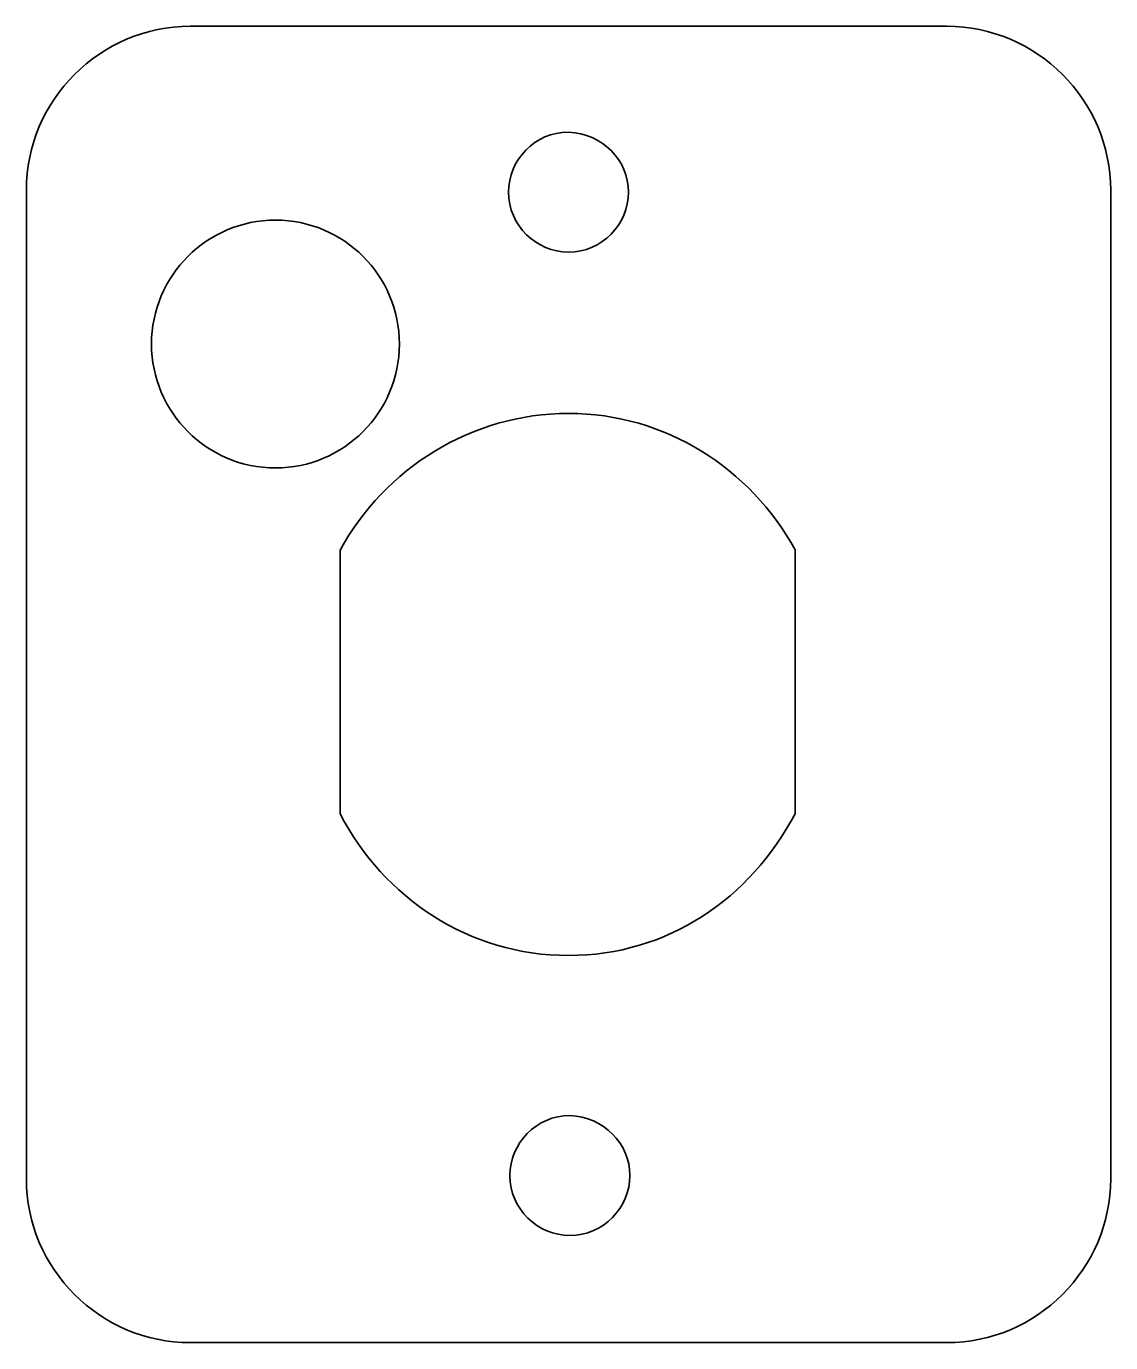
# Model space of a CAD drawing. Header units: millimetres. Extents: x 91.2 to 119.2, y -165.3 to -131.3.
import ezdxf

# ---------------------------------------------------------------- set-up
doc = ezdxf.new("R2010")
doc.units = ezdxf.units.MM
doc.header["$MEASUREMENT"] = 0
doc.layers.add('Layer 1', color=7, linetype='Continuous', lineweight=0)

# ---------------------------------------------------------------- blocks, each defined once
blk = doc.blocks.new('Block_2')
at = {"layer": 'Layer 1', "color": 250, "lineweight": 35, "true_color": 0x1d1d1b}
for points in [[(98.676, -148.239)], [(98.676, -148.521)]]:
    blk.add_lwpolyline(points, dxfattribs=at)
blk = doc.blocks.new('Block_3')
at = {"layer": 'Layer 1', "color": 250, "lineweight": 35, "true_color": 0x1d1d1b}
blk.add_lwpolyline([(111.729, -148.521)], dxfattribs=at)
blk.add_lwpolyline([(111.729, -148.521)], dxfattribs=at)
blk = doc.blocks.new('Block_1')
at = {"layer": 'Layer 1'}
for name in ['Block_2', 'Block_3']:
    blk.add_blockref(name, (0, 0), dxfattribs=at)
blk = doc.blocks.new('Block_5')
at = {"layer": 'Layer 1', "color": 250, "lineweight": 35, "true_color": 0x1d1d1b}
blk.add_open_spline([(106.753, -135.627), (106.753, -136.456), (106.068, -137.177), (105.203, -137.177), (104.374, -137.177), (103.653, -136.492), (103.653, -135.627), (103.653, -134.798), (104.338, -134.077), (105.203, -134.077), (106.068, -134.113), (106.753, -134.798), (106.753, -135.627)], degree=3, knots=[0, 0, 0, 0, 1, 1, 1, 2, 2, 2, 3, 3, 3, 4, 4, 4, 4], dxfattribs=at)
blk = doc.blocks.new('Block_6')
at = {"layer": 'Layer 1', "color": 250, "lineweight": 35, "true_color": 0x1d1d1b}
blk.add_open_spline([(106.788, -161.027), (106.788, -161.856), (106.103, -162.577), (105.238, -162.577), (104.409, -162.577), (103.688, -161.892), (103.688, -161.027), (103.688, -160.198), (104.373, -159.477), (105.238, -159.477), (106.103, -159.513), (106.788, -160.198), (106.788, -161.027)], degree=3, knots=[0, 0, 0, 0, 1, 1, 1, 2, 2, 2, 3, 3, 3, 4, 4, 4, 4], dxfattribs=at)
blk = doc.blocks.new('Block_4')
at = {"layer": 'Layer 1'}
for name in ['Block_5', 'Block_6']:
    blk.add_blockref(name, (0, 0), dxfattribs=at)
blk = doc.blocks.new('Block_0')
at = {"layer": 'Layer 1', "color": 250, "lineweight": 35, "true_color": 0x1d1d1b}
blk.add_circle((97.635, -139.55), 3.2, dxfattribs=at)
for points, knots in [([(114.969, -165.344), (114.969, -165.344), (95.436, -165.344), (95.436, -165.344), (93.108, -165.344), (91.203, -163.439), (91.203, -161.111), (91.203, -161.111), (91.203, -135.578), (91.203, -135.578), (91.203, -133.249), (93.108, -131.344), (95.436, -131.344), (95.436, -131.344), (114.969, -131.344), (114.969, -131.344), (117.298, -131.344), (119.203, -133.249), (119.203, -135.578), (119.203, -135.578), (119.203, -161.111), (119.203, -161.111), (119.203, -163.439), (117.298, -165.344), (114.969, -165.344)], [0, 0, 0, 0, 1, 1, 1, 2, 2, 2, 3, 3, 3, 4, 4, 4, 5, 5, 5, 6, 6, 6, 7, 7, 7, 8, 8, 8, 8]), ([(111.053, -151.683), (109.908, -153.87), (107.761, -155.344), (105.203, -155.344), (102.627, -155.344), (100.442, -153.86), (99.303, -151.682), (99.303, -151.682), (99.303, -144.875), (99.303, -144.875), (100.467, -142.76), (102.696, -141.344), (105.203, -141.344), (107.721, -141.344), (109.892, -142.763), (111.053, -144.862), (111.053, -144.862), (111.053, -151.683), (111.053, -151.683)], [0, 0, 0, 0, 1, 1, 1, 2, 2, 2, 3, 3, 3, 4, 4, 4, 5, 5, 5, 6, 6, 6, 6])]:
    blk.add_open_spline(points, degree=3, knots=knots, dxfattribs=at)
at = {"layer": 'Layer 1'}
for name in ['Block_4', 'Block_1']:
    blk.add_blockref(name, (0, 0), dxfattribs=at)

msp = doc.modelspace()

# ---------------------------------------------------------------- block references
at = {"layer": 'Layer 1'}
msp.add_blockref('Block_0', (0, 0), dxfattribs=at)

doc.saveas('drawing.dxf')
